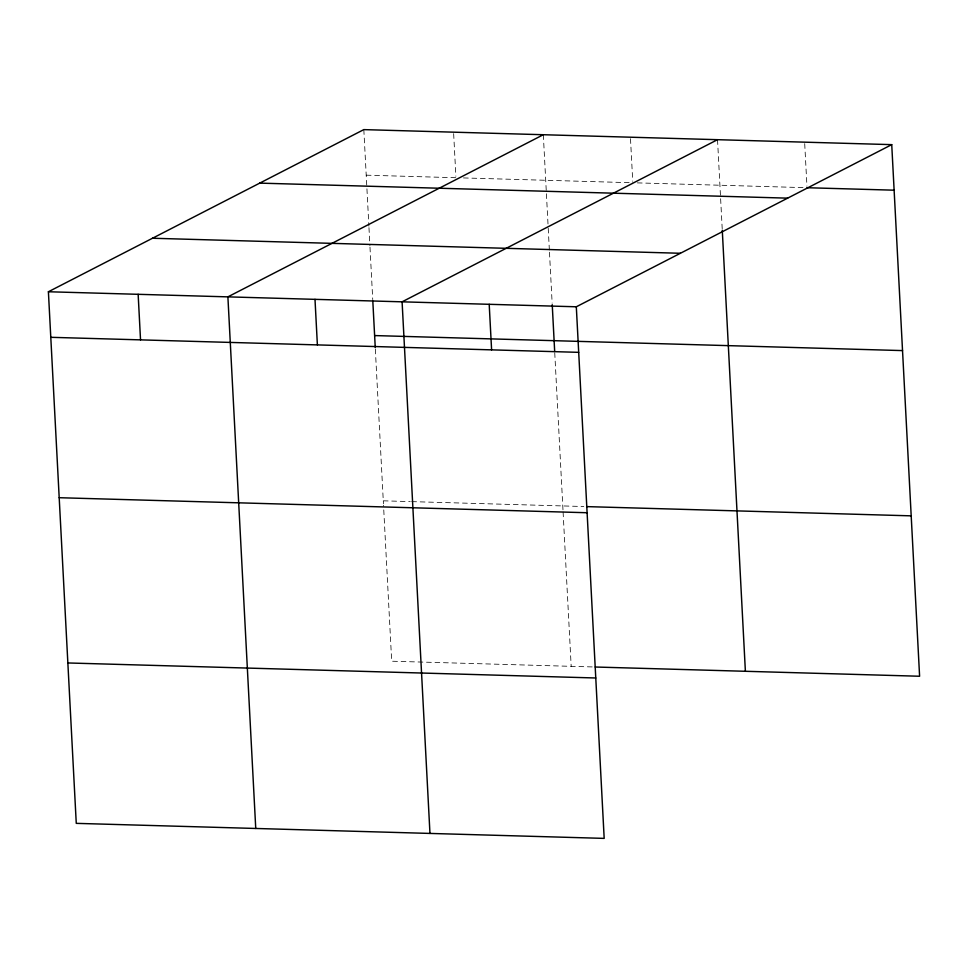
<?xml version="1.0" encoding="UTF-8"?>
<svg xmlns="http://www.w3.org/2000/svg" width="968" height="968" viewBox="0 0 968 968"><rect width="100%" height="100%" fill="white"/><g stroke="black" fill="none" stroke-linecap="round" stroke-linejoin="round"><path stroke-width="0.73" stroke-dasharray="4.84 3.63" d="M366.219 175.172L455.964 177.725M463.442 177.93L632.806 182.758M637.319 182.879L805.521 187.671M383.28 500.819L410.202 501.593M411.702 501.63L583.801 506.53M592.21 666.928L391.689 661.217L383.522 505.32M804.71 143.627L806.949 186.243M717.53 139.682L720.543 197.23M720.628 198.73L722.201 228.702M630.495 138.666L632.733 181.282M543.314 134.721L546.339 192.269M546.412 193.769L548.142 226.742M548.215 228.242L549.4 250.736M549.473 252.224L552.147 303.202M554.737 352.691L563.013 510.426M563.086 511.927L571.181 666.335M453.653 133.632L455.88 176.249M363.823 129.615L368.893 226.137M368.965 227.637L369.909 245.618M369.982 247.118L372.74 299.584M375.33 349.085L383.437 503.82"/><path stroke-width="1.45" d="M891.734 144.643L576.311 306.783L604.177 838.385L76.266 823.357L48.4 291.755L363.823 129.615L891.734 144.643L919.6 676.245L595.211 667.012M543.314 134.721L227.891 296.861L255.746 828.475M717.53 139.682L402.095 301.822L429.961 833.436M807.022 187.719L894.13 190.188M259.739 183.121L787.649 198.15M152.496 238.249L680.407 253.277M48.4 291.755L576.311 306.783M374.628 335.569L902.539 350.597M50.784 337.312L578.695 352.34M586.802 506.615L911.19 515.847M59.193 497.709L587.104 512.737M67.857 662.959L595.768 677.987M722.273 230.202L745.384 671.284M552.232 304.702L554.664 351.19M489.203 304.303L491.599 349.859M372.813 301.084L375.257 347.585M314.999 299.342L317.383 344.898M138.146 294.308L140.529 339.865"/></g></svg>
